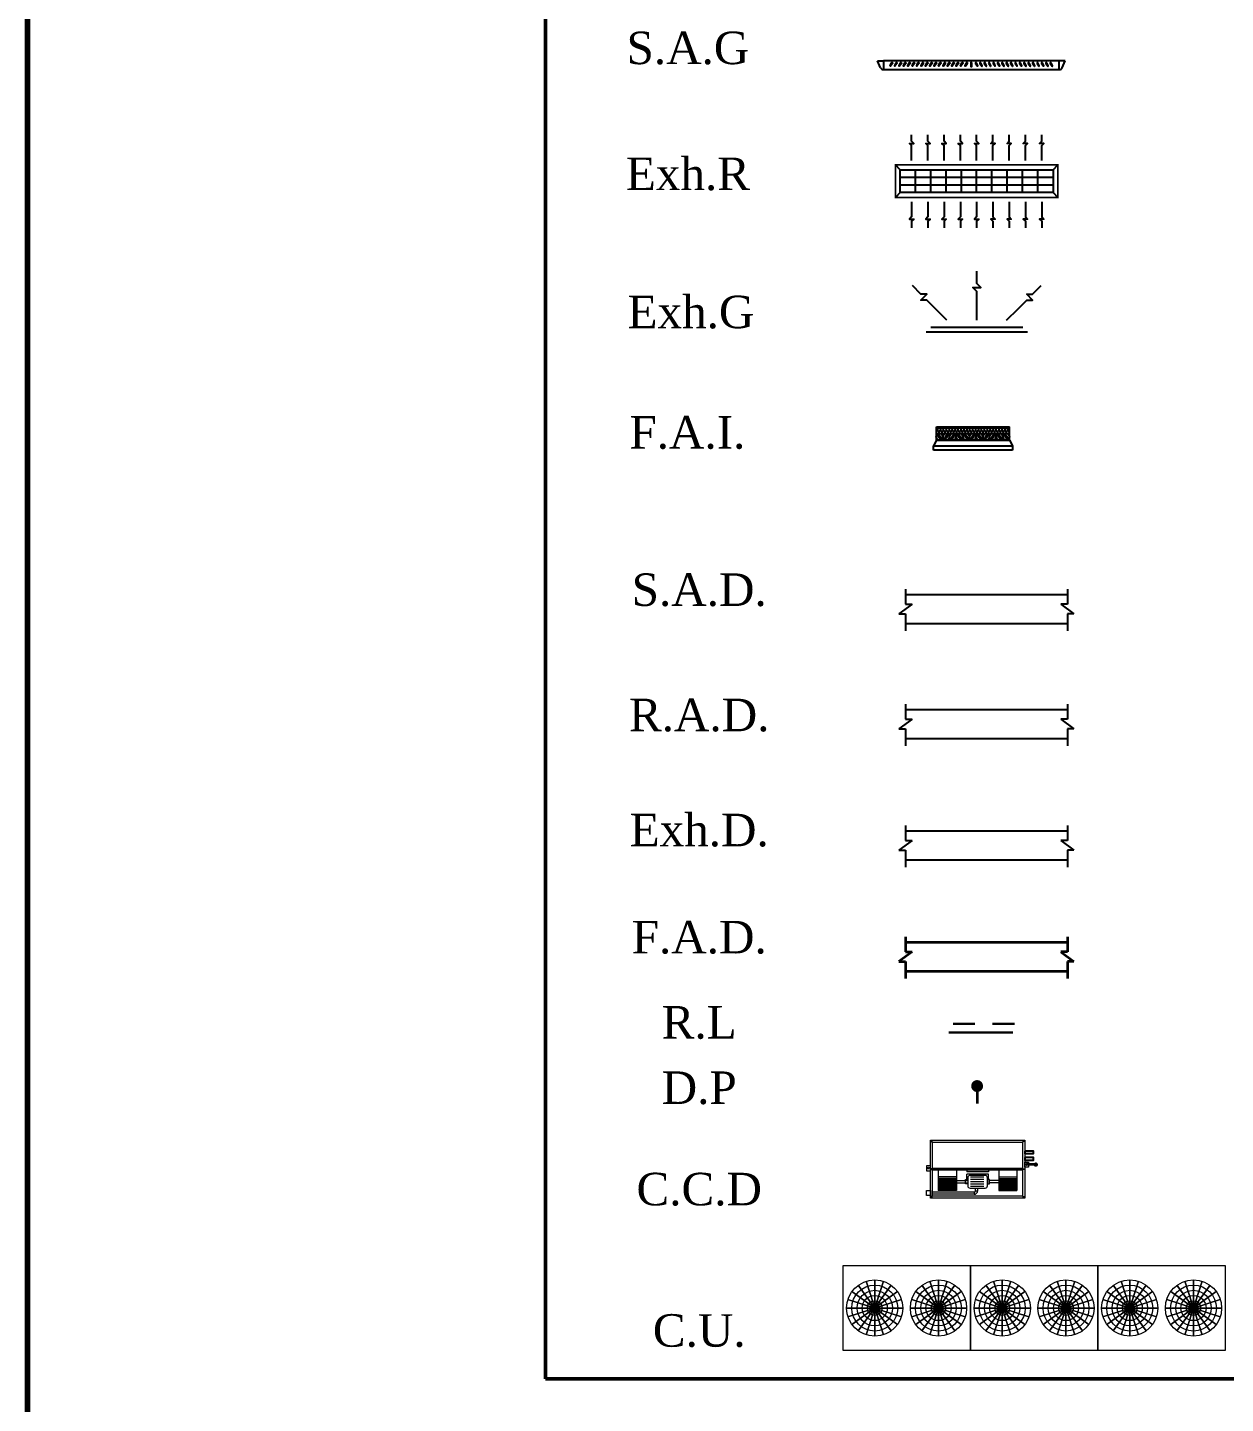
# Model space of a CAD drawing. Extents: x 594 to 813, y 174 to 240.
# Drawn here: x 673.57 to 680.38, y 218.33 to 226.15 of the extents above; entities that cross this region are included whole.
import ezdxf

# ---------------------------------------------------------------- set-up
doc = ezdxf.new("R2010")
doc.units = 0
doc.header["$MEASUREMENT"] = 0
for name, pattern in [('DASHDOT', [25.4, 12.7, -6.35, 0, -6.35]), ('DASHED', [19.05, 12.7, -6.35]), ('HIDDEN', [0.375, 0.25, -0.125]), ('HIDDEN-Z', [3, 2, -1])]:
    doc.linetypes.add(name, pattern=pattern)
doc.layers.get('0').update_dxf_attribs({"linetype": 'CONTINUOUS', "lineweight": 30})
for name, color, linetype in [('01_AC-EQUIP', 206, 'CONTINUOUS'), ('02_AC-DIFF', 4, 'CONTINUOUS'), ('03_AC-S.DUCT', 5, 'CONTINUOUS'), ('04_AC-R.DUCT', 6, 'CONTINUOUS'), ('AC-GRILLES', 2, 'CONTINUOUS'), ('AC.EQUIPMENT', 31, 'CONTINUOUS'), ('M-CH-WP-R', 40, 'HIDDEN-Z'), ('M-CH-WP-S', 142, 'CONTINUOUS'), ('M-DIFUSER', 195, 'CONTINUOUS'), ('M-DUCT-SA', 5, 'CONTINUOUS'), ('S-DUCT', 4, 'CONTINUOUS')]:
    doc.layers.add(name, color=color, linetype=linetype)
for name, color, linetype, lineweight in [('04-AC_F.A.DUCT', 4, 'CONTINUOUS', 35), ('A-SHEET-2', 1, 'CONTINUOUS', 50), ('AC.REF(R). PIPING', 94, 'DASHED', 30), ('AC.REF(S). PIPING', 3, 'CONTINUOUS', 30), ('AREA', 42, 'CONTINUOUS', 18), ('UG-BORDER', 20, 'CONTINUOUS', 80), ('WIRRING', 252, 'CONTINUOUS', 13)]:
    doc.layers.add(name, color=color, linetype=linetype, lineweight=lineweight)
doc.styles.add('AC', font='romans.shx', dxfattribs={"height": 0.2})

# ---------------------------------------------------------------- blocks, each defined once
blk = doc.blocks.new('ARR03B')
at = {"color": 21}
blk.add_lwpolyline([(0, 0), (-2, 0), (-3.5, 0), (-4, 0.5), (-4, -0.5), (-4.5, 0), (-6, 0)], dxfattribs=at)
blk = doc.blocks.new('A$C7D5C1D33')
at = {"layer": 'AC-GRILLES', "color": 1}
for p, q in [((0.2161, 0.975), (0.1861, 1.005)), ((0.2161, 0.975), (0.3561, 0.975)), ((0.2627, 0.975), (0.2627, 0.035)), ((0.3094, 0.975), (0.3094, 0.035)), ((0.3561, 0.975), (0.3861, 1.005)), ((0.3561, 0.975), (0.3561, 0.035)), ((0.3561, 0.881), (0.2161, 0.881)), ((0.3561, 0.787), (0.2161, 0.787)), ((0.3561, 0.693), (0.2161, 0.693)), ((0.3561, 0.599), (0.2161, 0.599)), ((0.3561, 0.505), (0.2161, 0.505)), ((0.3561, 0.411), (0.2161, 0.411)), ((0.3561, 0.317), (0.2161, 0.317)), ((0.3561, 0.223), (0.2161, 0.223)), ((0.3561, 0.129), (0.2161, 0.129)), ((0.2161, 0.035), (0.1861, 0.005)), ((0.3561, 0.035), (0.3861, 0.005))]:
    blk.add_line(p, q, dxfattribs=at)
at = {"layer": 'AC-GRILLES', "color": 1, "const_width": 0.01}
blk.add_lwpolyline([(0.1861, 1.005), (0.3861, 1.005), (0.3861, 0.005), (0.1861, 0.005)], close=True, dxfattribs=at)
at = {"layer": 'AC-GRILLES', "color": 1}
blk.add_lwpolyline([(0.2161, 0.975), (0.3561, 0.975), (0.3561, 0.035), (0.2161, 0.035)], close=True, dxfattribs=at)
at = {"layer": 'AC-GRILLES', "color": 1, "extrusion": (0, 0, -1), "yscale": 0.0265800711440534, "zscale": -0.0265800711440534}
for p, xscale in [((-0.1595, 0.905), -0.0265800711440534), ((-0.4126, 0.905), 0.0265800711440534), ((-0.1595, 0.805), -0.0265800711440534), ((-0.4126, 0.805), 0.0265800711440534), ((-0.1595, 0.705), -0.0265800711440534), ((-0.4126, 0.705), 0.0265800711440534), ((-0.1595, 0.605), -0.0265800711440534), ((-0.4126, 0.605), 0.0265800711440534)]:
    blk.add_blockref('ARR03B', p, dxfattribs=dict(at, xscale=xscale))
at = {"layer": 'AC-GRILLES', "color": 1, "extrusion": (0, 0, -1), "yscale": 0.0265800711440534, "zscale": -0.0265800711440534, "rotation": 180}
for p, xscale in [((-0.1595, 0.505), 0.0265800711440534), ((-0.4126, 0.505), -0.0265800711440534), ((-0.1595, 0.405), 0.0265800711440534), ((-0.4126, 0.405), -0.0265800711440534), ((-0.1595, 0.305), 0.0265800711440534), ((-0.4126, 0.305), -0.0265800711440534), ((-0.1595, 0.205), 0.0265800711440534), ((-0.4126, 0.205), -0.0265800711440534), ((-0.1595, 0.105), 0.0265800711440534), ((-0.4126, 0.105), -0.0265800711440534)]:
    blk.add_blockref('ARR03B', p, dxfattribs=dict(at, xscale=xscale))
blk = doc.blocks.new('A$C41BB26E9')
at = {"layer": 'AC-GRILLES', "color": 6}
for p, q in [((-0.3, 0), (0.3, 0)), ((-0.33, -0.03), (0.33, -0.03))]:
    blk.add_line(p, q, dxfattribs=at)
at = {"layer": 'AC-GRILLES', "color": 6, "extrusion": (0, 0, -1)}
for p, xscale, yscale, zscale, rotation in [((0, 0.0469), -0.0531601422881067, 0.0531601422843551, -0.0531601422881067, 90), ((0.194, 0.0469), 0.0531601422881824, 0.0531601422881824, -0.0531601422850641, 225), ((-0.194, 0.0469), -0.0531601422881824, 0.0531601422843551, -0.0531601422881824, 134.9999999999999)]:
    blk.add_blockref('ARR03B', p, dxfattribs=dict(at, xscale=xscale, yscale=yscale, zscale=zscale, rotation=rotation))
blk = doc.blocks.new('A$C1B2736B6')
at = {"layer": 'S-DUCT', "lineweight": -2}
for points in [[(-0.3438, 0.0632, -0.070676), (-0.3505, 0.0738, -0.070676), (-0.34, 0.067, -0.226676), (-0.3365, 0.0658, -0.226676), (-0.3353, 0.0623, -0.070676), (-0.3286, 0.0518, -0.070676), (-0.3391, 0.0586, -0.477908)], [(-0.3042, 0.0632, -0.477908), (-0.3089, 0.0586, -0.070676), (-0.3195, 0.0518, -0.070676), (-0.3127, 0.0623, -0.477908), (-0.308, 0.067, -0.070676), (-0.2975, 0.0738, -0.070676)], [(-0.2731, 0.0632, -0.477908), (-0.2778, 0.0586, -0.070676), (-0.2884, 0.0518, -0.070676), (-0.2816, 0.0623, -0.477908), (-0.2769, 0.067, -0.070676), (-0.2664, 0.0738, -0.070676)], [(-0.2505, 0.0632, 0.477908), (-0.2458, 0.0586, 0.070676), (-0.2353, 0.0518, 0.070676), (-0.242, 0.0623, 0.477908), (-0.2467, 0.067, 0.070676), (-0.2573, 0.0738, 0.070676)], [(-0.2194, 0.0632, 0.477908), (-0.2147, 0.0586, 0.070676), (-0.2042, 0.0518, 0.070676), (-0.211, 0.0623, 0.477908), (-0.2157, 0.067, 0.070676), (-0.2262, 0.0738, 0.070676)], [(-0.1799, 0.0632, 0.070676), (-0.1731, 0.0738, 0.070676), (-0.1837, 0.067, 0.226676), (-0.1871, 0.0658, 0.226676), (-0.1884, 0.0623, 0.070676), (-0.1951, 0.0518, 0.070676), (-0.1846, 0.0586, 0.477908)], [(-0.1573, 0.0632, -0.070676), (-0.164, 0.0738, -0.070676), (-0.1535, 0.067, -0.226676), (-0.15, 0.0658, -0.226676), (-0.1488, 0.0623, -0.070676), (-0.142, 0.0518, -0.070676), (-0.1526, 0.0586, -0.477908)], [(-0.1177, 0.0632, -0.477908), (-0.1224, 0.0586, -0.070676), (-0.1329, 0.0518, -0.070676), (-0.1262, 0.0623, -0.477908), (-0.1215, 0.067, -0.070676), (-0.1109, 0.0738, -0.070676)], [(-0.0866, 0.0632, -0.477908), (-0.0913, 0.0586, -0.070676), (-0.1018, 0.0518, -0.070676), (-0.0951, 0.0623, -0.477908), (-0.0904, 0.067, -0.070676), (-0.0799, 0.0738, -0.070676)], [(-0.064, 0.0632, 0.477908), (-0.0593, 0.0586, 0.070676), (-0.0488, 0.0518, 0.070676), (-0.0555, 0.0623, 0.477908), (-0.0602, 0.067, 0.070676), (-0.0707, 0.0738, 0.070676)], [(-0.0329, 0.0632, 0.477908), (-0.0282, 0.0586, 0.070676), (-0.0177, 0.0518, 0.070676), (-0.0244, 0.0623, 0.477908), (-0.0291, 0.067, 0.070676), (-0.0397, 0.0738, 0.070676)]]:
    blk.add_hatch(color=4, dxfattribs=at).paths.add_polyline_path(points)
at = {"layer": 'S-DUCT', "color": 4}
for p, q in [((-0.3544, 0.0472), (-0.3544, 0.1088)), ((-0.3493, 0.0996), (-0.3544, 0.1025)), ((-0.3493, 0.0917), (-0.3544, 0.0888)), ((-0.3534, 0.0783), (-0.3544, 0.0789)), ((-0.3544, 0.0783), (-0.0131, 0.0783)), ((-0.3425, 0.1036), (-0.3493, 0.0996)), ((-0.3493, 0.0996), (-0.3493, 0.0917)), ((-0.3425, 0.0878), (-0.3493, 0.0917)), ((-0.3425, 0.0799), (-0.3453, 0.0783)), ((-0.3425, 0.1088), (-0.3425, 0.1036)), ((-0.3357, 0.0996), (-0.3425, 0.1036)), ((-0.3357, 0.0917), (-0.3425, 0.0878)), ((-0.3425, 0.0878), (-0.3425, 0.0799)), ((-0.3397, 0.0783), (-0.3425, 0.0799)), ((-0.3289, 0.1036), (-0.3357, 0.0996)), ((-0.3357, 0.0996), (-0.3357, 0.0917)), ((-0.3289, 0.0878), (-0.3357, 0.0917)), ((-0.3289, 0.0799), (-0.3316, 0.0783)), ((-0.3289, 0.1088), (-0.3289, 0.1036)), ((-0.322, 0.0996), (-0.3289, 0.1036)), ((-0.322, 0.0917), (-0.3289, 0.0878)), ((-0.3289, 0.0878), (-0.3289, 0.0799)), ((-0.3261, 0.0783), (-0.3289, 0.0799)), ((-0.3152, 0.1036), (-0.322, 0.0996)), ((-0.322, 0.0996), (-0.322, 0.0917)), ((-0.3152, 0.0878), (-0.322, 0.0917)), ((-0.3152, 0.0799), (-0.318, 0.0783)), ((-0.3152, 0.1088), (-0.3152, 0.1036)), ((-0.3084, 0.0996), (-0.3152, 0.1036)), ((-0.3084, 0.0917), (-0.3152, 0.0878)), ((-0.3152, 0.0878), (-0.3152, 0.0799)), ((-0.3125, 0.0783), (-0.3152, 0.0799)), ((-0.3016, 0.1036), (-0.3084, 0.0996)), ((-0.3084, 0.0996), (-0.3084, 0.0917)), ((-0.3016, 0.0878), (-0.3084, 0.0917)), ((-0.3016, 0.0799), (-0.3043, 0.0783)), ((-0.3016, 0.1088), (-0.3016, 0.1036)), ((-0.2948, 0.0996), (-0.3016, 0.1036)), ((-0.2948, 0.0917), (-0.3016, 0.0878)), ((-0.3016, 0.0878), (-0.3016, 0.0799)), ((-0.2988, 0.0783), (-0.3016, 0.0799)), ((-0.2879, 0.1036), (-0.2948, 0.0996)), ((-0.2948, 0.0996), (-0.2948, 0.0917)), ((-0.2879, 0.0878), (-0.2948, 0.0917)), ((-0.2879, 0.0799), (-0.2907, 0.0783)), ((-0.2879, 0.1088), (-0.2879, 0.1036)), ((-0.2811, 0.0996), (-0.2879, 0.1036)), ((-0.2811, 0.0917), (-0.2879, 0.0878)), ((-0.2879, 0.0878), (-0.2879, 0.0799)), ((-0.2852, 0.0783), (-0.2879, 0.0799)), ((-0.2743, 0.1036), (-0.2811, 0.0996)), ((-0.2811, 0.0996), (-0.2811, 0.0917)), ((-0.2743, 0.0878), (-0.2811, 0.0917)), ((-0.2743, 0.0799), (-0.2771, 0.0783)), ((-0.2743, 0.1088), (-0.2743, 0.1036)), ((-0.2675, 0.0996), (-0.2743, 0.1036)), ((-0.2675, 0.0917), (-0.2743, 0.0878)), ((-0.2743, 0.0878), (-0.2743, 0.0799)), ((-0.2715, 0.0783), (-0.2743, 0.0799)), ((-0.2607, 0.1036), (-0.2675, 0.0996)), ((-0.2675, 0.0996), (-0.2675, 0.0917)), ((-0.2607, 0.0878), (-0.2675, 0.0917)), ((-0.2607, 0.0799), (-0.2634, 0.0783)), ((-0.2607, 0.1088), (-0.2607, 0.1036)), ((-0.2538, 0.0996), (-0.2607, 0.1036)), ((-0.2538, 0.0917), (-0.2607, 0.0878)), ((-0.2607, 0.0878), (-0.2607, 0.0799)), ((-0.2579, 0.0783), (-0.2607, 0.0799)), ((-0.247, 0.1036), (-0.2538, 0.0996)), ((-0.2538, 0.0996), (-0.2538, 0.0917)), ((-0.247, 0.0878), (-0.2538, 0.0917)), ((-0.247, 0.0799), (-0.2498, 0.0783)), ((-0.247, 0.1088), (-0.247, 0.1036)), ((-0.2402, 0.0996), (-0.247, 0.1036)), ((-0.2402, 0.0917), (-0.247, 0.0878)), ((-0.247, 0.0878), (-0.247, 0.0799)), ((-0.2443, 0.0783), (-0.247, 0.0799)), ((-0.2334, 0.1036), (-0.2402, 0.0996)), ((-0.2402, 0.0996), (-0.2402, 0.0917)), ((-0.2334, 0.0878), (-0.2402, 0.0917)), ((-0.2334, 0.0799), (-0.2361, 0.0783)), ((-0.2334, 0.1088), (-0.2334, 0.1036)), ((-0.2266, 0.0996), (-0.2334, 0.1036)), ((-0.2266, 0.0917), (-0.2334, 0.0878)), ((-0.2334, 0.0878), (-0.2334, 0.0799)), ((-0.2306, 0.0783), (-0.2334, 0.0799)), ((-0.2197, 0.1036), (-0.2266, 0.0996)), ((-0.2266, 0.0996), (-0.2266, 0.0917)), ((-0.2197, 0.0878), (-0.2266, 0.0917)), ((-0.2197, 0.0799), (-0.2225, 0.0783)), ((-0.2197, 0.1088), (-0.2197, 0.1036)), ((-0.2129, 0.0996), (-0.2197, 0.1036)), ((-0.2129, 0.0917), (-0.2197, 0.0878)), ((-0.2197, 0.0878), (-0.2197, 0.0799)), ((-0.217, 0.0783), (-0.2197, 0.0799)), ((-0.2061, 0.1036), (-0.2129, 0.0996)), ((-0.2129, 0.0996), (-0.2129, 0.0917)), ((-0.2061, 0.0878), (-0.2129, 0.0917)), ((-0.2061, 0.0799), (-0.2089, 0.0783)), ((-0.2061, 0.1088), (-0.2061, 0.1036)), ((-0.1993, 0.0996), (-0.2061, 0.1036)), ((-0.1993, 0.0917), (-0.2061, 0.0878)), ((-0.2061, 0.0878), (-0.2061, 0.0799)), ((-0.2033, 0.0783), (-0.2061, 0.0799)), ((-0.1925, 0.1036), (-0.1993, 0.0996)), ((-0.1993, 0.0996), (-0.1993, 0.0917)), ((-0.1925, 0.0878), (-0.1993, 0.0917)), ((-0.1925, 0.0799), (-0.1952, 0.0783)), ((-0.1925, 0.1088), (-0.1925, 0.1036)), ((-0.1856, 0.0996), (-0.1925, 0.1036)), ((-0.1856, 0.0917), (-0.1925, 0.0878)), ((-0.1925, 0.0878), (-0.1925, 0.0799)), ((-0.1897, 0.0783), (-0.1925, 0.0799)), ((-0.1788, 0.1036), (-0.1856, 0.0996)), ((-0.1856, 0.0996), (-0.1856, 0.0917)), ((-0.1788, 0.0878), (-0.1856, 0.0917)), ((-0.1788, 0.0799), (-0.1816, 0.0783)), ((-0.1788, 0.1088), (-0.1788, 0.1036)), ((-0.172, 0.0996), (-0.1788, 0.1036)), ((-0.172, 0.0917), (-0.1788, 0.0878)), ((-0.1788, 0.0878), (-0.1788, 0.0799)), ((-0.1761, 0.0783), (-0.1788, 0.0799)), ((-0.1652, 0.1036), (-0.172, 0.0996)), ((-0.172, 0.0996), (-0.172, 0.0917)), ((-0.1652, 0.0878), (-0.172, 0.0917)), ((-0.1652, 0.0799), (-0.1679, 0.0783)), ((-0.1652, 0.1088), (-0.1652, 0.1036)), ((-0.1584, 0.0996), (-0.1652, 0.1036)), ((-0.1584, 0.0917), (-0.1652, 0.0878)), ((-0.1652, 0.0878), (-0.1652, 0.0799)), ((-0.1624, 0.0783), (-0.1652, 0.0799)), ((-0.1515, 0.1036), (-0.1584, 0.0996)), ((-0.1584, 0.0996), (-0.1584, 0.0917)), ((-0.1515, 0.0878), (-0.1584, 0.0917)), ((-0.1515, 0.0799), (-0.1543, 0.0783)), ((-0.1515, 0.1088), (-0.1515, 0.1036)), ((-0.1447, 0.0996), (-0.1515, 0.1036)), ((-0.1447, 0.0917), (-0.1515, 0.0878)), ((-0.1515, 0.0878), (-0.1515, 0.0799)), ((-0.1488, 0.0783), (-0.1515, 0.0799)), ((-0.1379, 0.1036), (-0.1447, 0.0996)), ((-0.1447, 0.0996), (-0.1447, 0.0917)), ((-0.1379, 0.0878), (-0.1447, 0.0917)), ((-0.1379, 0.0799), (-0.1407, 0.0783)), ((-0.1379, 0.1088), (-0.1379, 0.1036)), ((-0.1311, 0.0996), (-0.1379, 0.1036)), ((-0.1311, 0.0917), (-0.1379, 0.0878)), ((-0.1379, 0.0878), (-0.1379, 0.0799)), ((-0.1351, 0.0783), (-0.1379, 0.0799)), ((-0.1243, 0.1036), (-0.1311, 0.0996)), ((-0.1311, 0.0996), (-0.1311, 0.0917)), ((-0.1243, 0.0878), (-0.1311, 0.0917)), ((-0.1243, 0.0799), (-0.127, 0.0783)), ((-0.1243, 0.1088), (-0.1243, 0.1036)), ((-0.1174, 0.0996), (-0.1243, 0.1036)), ((-0.1174, 0.0917), (-0.1243, 0.0878)), ((-0.1243, 0.0878), (-0.1243, 0.0799)), ((-0.1215, 0.0783), (-0.1243, 0.0799)), ((-0.1106, 0.1036), (-0.1174, 0.0996)), ((-0.1174, 0.0996), (-0.1174, 0.0917)), ((-0.1106, 0.0878), (-0.1174, 0.0917)), ((-0.1106, 0.0799), (-0.1134, 0.0783)), ((-0.1106, 0.1088), (-0.1106, 0.1036)), ((-0.1038, 0.0996), (-0.1106, 0.1036)), ((-0.1038, 0.0917), (-0.1106, 0.0878)), ((-0.1106, 0.0878), (-0.1106, 0.0799)), ((-0.1079, 0.0783), (-0.1106, 0.0799)), ((-0.097, 0.1036), (-0.1038, 0.0996)), ((-0.1038, 0.0996), (-0.1038, 0.0917)), ((-0.097, 0.0878), (-0.1038, 0.0917)), ((-0.097, 0.0799), (-0.0997, 0.0783)), ((-0.097, 0.1088), (-0.097, 0.1036)), ((-0.0902, 0.0996), (-0.097, 0.1036)), ((-0.0902, 0.0917), (-0.097, 0.0878)), ((-0.097, 0.0878), (-0.097, 0.0799)), ((-0.0942, 0.0783), (-0.097, 0.0799)), ((-0.0833, 0.1036), (-0.0902, 0.0996)), ((-0.0902, 0.0996), (-0.0902, 0.0917)), ((-0.0833, 0.0878), (-0.0902, 0.0917)), ((-0.0833, 0.0799), (-0.0861, 0.0783)), ((-0.0833, 0.1088), (-0.0833, 0.1036)), ((-0.0765, 0.0996), (-0.0833, 0.1036)), ((-0.0765, 0.0917), (-0.0833, 0.0878)), ((-0.0833, 0.0878), (-0.0833, 0.0799)), ((-0.0806, 0.0783), (-0.0833, 0.0799)), ((-0.0697, 0.1036), (-0.0765, 0.0996)), ((-0.0765, 0.0996), (-0.0765, 0.0917)), ((-0.0697, 0.0878), (-0.0765, 0.0917)), ((-0.0697, 0.0799), (-0.0725, 0.0783)), ((-0.0697, 0.1088), (-0.0697, 0.1036)), ((-0.0629, 0.0996), (-0.0697, 0.1036)), ((-0.0629, 0.0917), (-0.0697, 0.0878)), ((-0.0697, 0.0878), (-0.0697, 0.0799)), ((-0.0669, 0.0783), (-0.0697, 0.0799)), ((-0.0561, 0.1036), (-0.0629, 0.0996)), ((-0.0629, 0.0996), (-0.0629, 0.0917)), ((-0.0561, 0.0878), (-0.0629, 0.0917)), ((-0.0561, 0.0799), (-0.0588, 0.0783)), ((-0.0561, 0.1088), (-0.0561, 0.1036)), ((-0.0492, 0.0996), (-0.0561, 0.1036)), ((-0.0492, 0.0917), (-0.0561, 0.0878)), ((-0.0561, 0.0878), (-0.0561, 0.0799)), ((-0.0533, 0.0783), (-0.0561, 0.0799)), ((-0.0424, 0.1036), (-0.0492, 0.0996)), ((-0.0492, 0.0996), (-0.0492, 0.0917)), ((-0.0424, 0.0878), (-0.0492, 0.0917)), ((-0.0424, 0.0799), (-0.0452, 0.0783)), ((-0.0424, 0.1088), (-0.0424, 0.1036)), ((-0.0356, 0.0996), (-0.0424, 0.1036)), ((-0.0356, 0.0917), (-0.0424, 0.0878)), ((-0.0424, 0.0878), (-0.0424, 0.0799)), ((-0.0397, 0.0783), (-0.0424, 0.0799)), ((-0.0288, 0.1036), (-0.0356, 0.0996)), ((-0.0356, 0.0996), (-0.0356, 0.0917)), ((-0.0288, 0.0878), (-0.0356, 0.0917)), ((-0.0288, 0.0799), (-0.0315, 0.0783)), ((-0.0288, 0.1088), (-0.0288, 0.1036)), ((-0.022, 0.0996), (-0.0288, 0.1036)), ((-0.022, 0.0917), (-0.0288, 0.0878)), ((-0.0288, 0.0878), (-0.0288, 0.0799)), ((-0.026, 0.0783), (-0.0288, 0.0799)), ((-0.0151, 0.1036), (-0.022, 0.0996)), ((-0.022, 0.0996), (-0.022, 0.0917)), ((-0.0151, 0.0878), (-0.022, 0.0917)), ((-0.0151, 0.0799), (-0.0179, 0.0783)), ((-0.0151, 0.1088), (-0.0151, 0.1036)), ((-0.0131, 0.1024), (-0.0151, 0.1036)), ((-0.0131, 0.089), (-0.0151, 0.0878)), ((-0.0151, 0.0878), (-0.0151, 0.0799)), ((-0.0131, 0.0788), (-0.0151, 0.0799)), ((-0.0131, 0.0472), (-0.0131, 0.1088)), ((-0.3544, 0.0472), (-0.3675, 0.021)), ((-0.3675, 0), (-0.3675, 0.021)), ((-0.3675, 0.021), (0, 0.021)), ((0, 0), (-0.3675, 0)), ((-0.0131, 0.0472), (-0.3544, 0.0472)), ((-0.0131, 0.0472), (0, 0.021)), ((0, 0.021), (0, 0))]:
    blk.add_line(p, q, dxfattribs=at)
at = {"layer": 'S-DUCT', "color": 4, "lineweight": -2}
for p, q in [((-0.3544, 0.1088), (-0.0131, 0.1088)), ((-0.3544, 0.0783), (-0.0137, 0.0783)), ((-0.3544, 0.0472), (-0.0137, 0.0472)), ((-0.2002, 0.0472), (-0.0137, 0.0472))]:
    blk.add_line(p, q, dxfattribs=at)
at = {"layer": 'S-DUCT', "color": 4, "lineweight": -2, "ltscale": 0.2}
for p, q in [((-0.1997, 0.0472), (-0.3544, 0.0472)), ((-0.0137, 0.0472), (-0.2002, 0.0472)), ((-0.0137, 0.0472), (-0.2002, 0.0472))]:
    blk.add_line(p, q, dxfattribs=at)
at = {"layer": 'S-DUCT', "color": 4, "lineweight": -2}
for centre in [(-0.3396, 0.0628), (-0.3085, 0.0628), (-0.2774, 0.0628), (-0.2463, 0.0628), (-0.2152, 0.0628), (-0.1841, 0.0628), (-0.153, 0.0628), (-0.1219, 0.0628), (-0.0908, 0.0628), (-0.0598, 0.0628), (-0.0287, 0.0628)]:
    blk.add_circle(centre, 0.0155, dxfattribs=at)
for centre, radius, start, end in [((-0.3101, 0.0923), 0.0445, 204.54997, 220.72086), ((-0.369, 0.0333), 0.0445, 49.27914, 65.45003), ((-0.3396, 0.0628), 0.00427, 353.91298, 96.08702), ((-0.3085, 0.0628), 0.00427, 83.91298, 186.08702), ((-0.279, 0.0333), 0.0445, 114.54997, 130.72086), ((-0.3379, 0.0923), 0.0445, 319.27914, 335.45003), ((-0.2774, 0.0628), 0.00427, 83.91298, 186.08702), ((-0.2479, 0.0333), 0.0445, 114.54997, 130.72086), ((-0.3069, 0.0923), 0.0445, 319.27914, 335.45003), ((-0.2758, 0.0333), 0.0445, 49.27914, 65.45003), ((-0.2168, 0.0923), 0.0445, 204.54997, 220.72086), ((-0.2463, 0.0628), 0.00427, 353.91298, 96.08702), ((-0.2447, 0.0333), 0.0445, 49.27914, 65.45003), ((-0.1857, 0.0923), 0.0445, 204.54997, 220.72086), ((-0.2152, 0.0628), 0.00427, 353.91298, 96.08702), ((-0.1841, 0.0628), 0.00427, 83.91298, 186.08702), ((-0.1546, 0.0333), 0.0445, 114.54997, 130.72086), ((-0.2136, 0.0923), 0.0445, 319.27914, 335.45003), ((-0.1235, 0.0923), 0.0445, 204.54997, 220.72086), ((-0.1825, 0.0333), 0.0445, 49.27914, 65.45003), ((-0.153, 0.0628), 0.00427, 353.91298, 96.08702), ((-0.1219, 0.0628), 0.00427, 83.91298, 186.08702), ((-0.0925, 0.0333), 0.0445, 114.54997, 130.72086), ((-0.1514, 0.0923), 0.0445, 319.27914, 335.45003), ((-0.0908, 0.0628), 0.00427, 83.91298, 186.08702), ((-0.0614, 0.0333), 0.0445, 114.54997, 130.72086), ((-0.1203, 0.0923), 0.0445, 319.27914, 335.45003), ((-0.0892, 0.0333), 0.0445, 49.27914, 65.45003), ((-0.0303, 0.0923), 0.0445, 204.54997, 220.72086), ((-0.0598, 0.0628), 0.00427, 353.91298, 96.08702), ((-0.0581, 0.0333), 0.0445, 49.27914, 65.45003), ((0.0008, 0.0923), 0.0445, 204.54997, 220.72086), ((-0.0287, 0.0628), 0.00427, 353.91298, 96.08702), ((-0.3396, 0.0628), 0.00427, 173.91298, 276.08702), ((-0.3101, 0.0923), 0.0445, 229.27914, 245.45003), ((-0.369, 0.0333), 0.0445, 24.54997, 40.72086), ((-0.279, 0.0333), 0.0445, 139.27914, 155.45003), ((-0.3379, 0.0923), 0.0445, 294.54997, 310.72086), ((-0.3085, 0.0628), 0.00427, 263.91298, 6.08702), ((-0.2479, 0.0333), 0.0445, 139.27914, 155.45003), ((-0.3069, 0.0923), 0.0445, 294.54997, 310.72086), ((-0.2774, 0.0628), 0.00427, 263.91298, 6.08702), ((-0.2463, 0.0628), 0.00427, 173.91298, 276.08702), ((-0.2168, 0.0923), 0.0445, 229.27914, 245.45003), ((-0.2758, 0.0333), 0.0445, 24.54997, 40.72086), ((-0.2152, 0.0628), 0.00427, 173.91298, 276.08702), ((-0.1857, 0.0923), 0.0445, 229.27914, 245.45003), ((-0.2447, 0.0333), 0.0445, 24.54997, 40.72086), ((-0.1546, 0.0333), 0.0445, 139.27914, 155.45003), ((-0.2136, 0.0923), 0.0445, 294.54997, 310.72086), ((-0.1841, 0.0628), 0.00427, 263.91298, 6.08702), ((-0.153, 0.0628), 0.00427, 173.91298, 276.08702), ((-0.1235, 0.0923), 0.0445, 229.27914, 245.45003), ((-0.1825, 0.0333), 0.0445, 24.54997, 40.72086), ((-0.0925, 0.0333), 0.0445, 139.27914, 155.45003), ((-0.1514, 0.0923), 0.0445, 294.54997, 310.72086), ((-0.1219, 0.0628), 0.00427, 263.91298, 6.08702), ((-0.0614, 0.0333), 0.0445, 139.27914, 155.45003), ((-0.1203, 0.0923), 0.0445, 294.54997, 310.72086), ((-0.0908, 0.0628), 0.00427, 263.91298, 6.08702), ((-0.0598, 0.0628), 0.00427, 173.91298, 276.08702), ((-0.0303, 0.0923), 0.0445, 229.27914, 245.45003), ((-0.0892, 0.0333), 0.0445, 24.54997, 40.72086), ((-0.0287, 0.0628), 0.00427, 173.91298, 276.08702), ((0.0008, 0.0923), 0.0445, 229.27914, 245.45003), ((-0.0581, 0.0333), 0.0445, 24.54997, 40.72086)]:
    blk.add_arc(centre, radius, start, end, dxfattribs=at)
blk = doc.blocks.new('*U46')
at = {"layer": 'M-DIFUSER', "extrusion": (0, 1e-16, -1)}
for p, q in [((-517.1, -40.5), (-533.1, 0)), ((517.1, -40.5), (533.1, 0))]:
    blk.add_line(p, q, dxfattribs=at)
at = {"layer": 'M-DIFUSER'}
for points in [[(-533.1, 0), (-500, 0), (-500, 0)], [(533.1, 0), (500, 0), (500, 0)]]:
    blk.add_lwpolyline(points, dxfattribs=at)
blk.add_lwpolyline([(500, 0), (-500, 0), (-500, -50), (500, -50)], close=True, dxfattribs=at)
at = {"layer": 'M-DIFUSER', "color": 21}
for points in [[(-453.6, -12.4, -1.057685), (-448.3, -15.1), (-459.4, -30.3, -0.89828), (-461.1, -29.3)], [(-428.6, -12.4, -1.057685), (-423.3, -15.1), (-434.4, -30.3, -0.89828), (-436.1, -29.3)], [(-403.6, -12.4, -1.057685), (-398.3, -15.1), (-409.4, -30.3, -0.89828), (-411.1, -29.3)], [(-378.6, -12.4, -1.057685), (-373.3, -15.1), (-384.4, -30.3, -0.89828), (-386.1, -29.3)], [(-353.6, -12.4, -1.057685), (-348.3, -15.1), (-359.4, -30.3, -0.89828), (-361.1, -29.3)], [(-328.6, -12.4, -1.057685), (-323.3, -15.1), (-334.4, -30.3, -0.89828), (-336.1, -29.3)], [(-303.6, -12.4, -1.057685), (-298.3, -15.1), (-309.4, -30.3, -0.89828), (-311.1, -29.3)], [(-278.6, -12.4, -1.057685), (-273.3, -15.1), (-284.4, -30.3, -0.89828), (-286.1, -29.3)], [(-253.6, -12.4, -1.057685), (-248.3, -15.1), (-259.4, -30.3, -0.89828), (-261.1, -29.3)], [(-228.6, -12.4, -1.057685), (-223.3, -15.1), (-234.4, -30.3, -0.89828), (-236.1, -29.3)], [(-203.6, -12.4, -1.057685), (-198.3, -15.1), (-209.4, -30.3, -0.89828), (-211.1, -29.3)], [(-178.6, -12.4, -1.057685), (-173.3, -15.1), (-184.4, -30.3, -0.89828), (-186.1, -29.3)], [(-153.6, -12.4, -1.057685), (-148.3, -15.1), (-159.4, -30.3, -0.89828), (-161.1, -29.3)], [(-128.6, -12.4, -1.057685), (-123.3, -15.1), (-134.4, -30.3, -0.89828), (-136.1, -29.3)], [(-103.6, -12.4, -1.057685), (-98.3, -15.1), (-109.4, -30.3, -0.89828), (-111.1, -29.3)], [(-78.6, -12.4, -1.057685), (-73.3, -15.1), (-84.4, -30.3, -0.89828), (-86.1, -29.3)], [(-53.6, -12.4, -1.057685), (-48.3, -15.1), (-59.4, -30.3, -0.89828), (-61.1, -29.3)], [(-28.6, -12.4, -1.057685), (-23.3, -15.1), (-34.4, -30.3, -0.89828), (-36.1, -29.3)], [(28.6, -12.4, 1.057685), (23.3, -15.1), (34.4, -30.3, 0.89828), (36.1, -29.3)], [(53.6, -12.4, 1.057685), (48.3, -15.1), (59.4, -30.3, 0.89828), (61.1, -29.3)], [(78.6, -12.4, 1.057685), (73.3, -15.1), (84.4, -30.3, 0.89828), (86.1, -29.3)], [(103.6, -12.4, 1.057685), (98.3, -15.1), (109.4, -30.3, 0.89828), (111.1, -29.3)], [(128.6, -12.4, 1.057685), (123.3, -15.1), (134.4, -30.3, 0.89828), (136.1, -29.3)], [(153.6, -12.4, 1.057685), (148.3, -15.1), (159.4, -30.3, 0.89828), (161.1, -29.3)], [(178.6, -12.4, 1.057685), (173.3, -15.1), (184.4, -30.3, 0.89828), (186.1, -29.3)], [(203.6, -12.4, 1.057685), (198.3, -15.1), (209.4, -30.3, 0.89828), (211.1, -29.3)], [(228.6, -12.4, 1.057685), (223.3, -15.1), (234.4, -30.3, 0.89828), (236.1, -29.3)], [(253.6, -12.4, 1.057685), (248.3, -15.1), (259.4, -30.3, 0.89828), (261.1, -29.3)], [(278.6, -12.4, 1.057685), (273.3, -15.1), (284.4, -30.3, 0.89828), (286.1, -29.3)], [(303.6, -12.4, 1.057685), (298.3, -15.1), (309.4, -30.3, 0.89828), (311.1, -29.3)], [(328.6, -12.4, 1.057685), (323.3, -15.1), (334.4, -30.3, 0.89828), (336.1, -29.3)], [(353.6, -12.4, 1.057685), (348.3, -15.1), (359.4, -30.3, 0.89828), (361.1, -29.3)], [(378.6, -12.4, 1.057685), (373.3, -15.1), (384.4, -30.3, 0.89828), (386.1, -29.3)], [(403.6, -12.4, 1.057685), (398.3, -15.1), (409.4, -30.3, 0.89828), (411.1, -29.3)], [(428.6, -12.4, 1.057685), (423.3, -15.1), (434.4, -30.3, 0.89828), (436.1, -29.3)], [(453.6, -12.4, 1.057685), (448.3, -15.1), (459.4, -30.3, 0.89828), (461.1, -29.3)]]:
    blk.add_lwpolyline(points, format="xyb", close=True, dxfattribs=at)
blk.add_lwpolyline([(2, -11), (-3, -11), (-3, -33.7), (2, -33.7)], close=True, dxfattribs=at)
at = {"layer": 'M-DIFUSER'}
for centre, start_param, end_param in [((-500, -29.9), 2.91321, 3.926991), ((500, -29.9), 3.926991, 4.940771)]:
    blk.add_ellipse(centre, major_axis=(14.2, 14.2), ratio=1, start_param=start_param, end_param=end_param, dxfattribs=at)
at = {"layer": 'M-DUCT-SA'}
for points in [[(-244.3, -117.1, 0, 0, 0), (-345, -217.9, 30, 0, 0), (-398, -270.9, 0, 0, 0)], [(-0.5, -113.7, 0, 0, 0), (-0.5, -257, 30, 0, 0), (-0.5, -332, 0, 0, 0)], [(243.2, -117.1, 0, 0, 0), (344, -217.9, 30, 0, 0), (397, -270.9, 0, 0, 0)]]:
    blk.add_lwpolyline(points, format="xyseb", dxfattribs=at)
blk = doc.blocks.new('A$C79D946D2')
at = {"layer": '01_AC-EQUIP', "color": 1, "lineweight": 20}
for p, q in [((0.071, 0.696), (0.05, 0.696)), ((0.06, 0.703), (0.06, 0.689)), ((1.175, 0.696), (1.196, 0.696)), ((1.186, 0.703), (1.186, 0.689)), ((1.199, 0.355), (0.046, 0.355)), ((0.071, 0.355), (0.05, 0.355)), ((0.06, 0.362), (0.06, 0.348)), ((1.173, 0.365), (0.073, 0.365)), ((1.173, 0.345), (0.073, 0.345)), ((0.142, 0.345), (0.142, 0.094)), ((0.363, 0.345), (0.363, 0.094)), ((0.49, 0.345), (0.49, 0.324)), ((0.757, 0.345), (0.757, 0.324)), ((0.882, 0.345), (0.882, 0.094)), ((1.104, 0.345), (1.104, 0.094)), ((1.175, 0.355), (1.196, 0.355)), ((1.186, 0.362), (1.186, 0.348)), ((0.363, 0.262), (0.142, 0.262)), ((0.363, 0.241), (0.142, 0.241)), ((0.363, 0.224), (0.142, 0.224)), ((0.363, 0.213), (0.142, 0.213)), ((0.363, 0.203), (0.142, 0.203)), ((0.363, 0.192), (0.142, 0.192)), ((0.363, 0.183), (0.142, 0.183)), ((0.363, 0.175), (0.142, 0.175)), ((0.363, 0.215), (0.503, 0.215)), ((0.363, 0.187), (0.503, 0.187)), ((0.757, 0.324), (0.49, 0.324)), ((0.757, 0.295), (0.49, 0.295)), ((0.49, 0.227), (0.49, 0.295)), ((0.536, 0.261), (0.7, 0.261)), ((0.536, 0.233), (0.7, 0.233)), ((0.536, 0.205), (0.7, 0.205)), ((0.536, 0.177), (0.7, 0.177)), ((0.757, 0.227), (0.757, 0.295)), ((0.882, 0.215), (0.77, 0.215)), ((0.882, 0.187), (0.77, 0.187)), ((0.882, 0.262), (1.104, 0.262)), ((0.882, 0.241), (1.104, 0.241)), ((0.882, 0.224), (1.104, 0.224)), ((0.882, 0.213), (1.104, 0.213)), ((0.882, 0.203), (1.104, 0.203)), ((0.882, 0.192), (1.104, 0.192)), ((0.882, 0.183), (1.104, 0.183)), ((0.882, 0.175), (1.104, 0.175)), ((0.046, 0.076), (0.046, 0.076)), ((0.046, 0.048), (0.046, 0.048)), ((0.071, 0.016), (0.05, 0.016)), ((0.06, 0.023), (0.06, 0.009)), ((0.582, 0.076), (0.073, 0.076)), ((0.582, 0.048), (0.073, 0.048)), ((0.363, 0.165), (0.142, 0.165)), ((0.363, 0.154), (0.142, 0.154)), ((0.363, 0.144), (0.142, 0.144)), ((0.363, 0.135), (0.142, 0.135)), ((0.363, 0.127), (0.142, 0.127)), ((0.363, 0.12), (0.142, 0.12)), ((0.363, 0.115), (0.142, 0.115)), ((0.363, 0.11), (0.142, 0.11)), ((0.363, 0.107), (0.142, 0.107)), ((0.363, 0.103), (0.142, 0.103)), ((0.363, 0.1), (0.142, 0.1)), ((0.363, 0.098), (0.142, 0.098)), ((0.363, 0.094), (0.142, 0.094)), ((0.536, 0.149), (0.7, 0.149)), ((0.582, 0.076), (0.582, 0.048)), ((0.596, 0.09), (0.596, 0.124)), ((0.596, 0.09), (0.624, 0.09)), ((0.624, 0.09), (0.624, 0.124)), ((0.882, 0.165), (1.104, 0.165)), ((0.882, 0.154), (1.104, 0.154)), ((0.882, 0.144), (1.104, 0.144)), ((0.882, 0.135), (1.104, 0.135)), ((0.882, 0.127), (1.104, 0.127)), ((0.882, 0.12), (1.104, 0.12)), ((0.882, 0.115), (1.104, 0.115)), ((0.882, 0.11), (1.104, 0.11)), ((0.882, 0.107), (1.104, 0.107)), ((0.882, 0.103), (1.104, 0.103)), ((0.882, 0.1), (1.104, 0.1)), ((0.882, 0.098), (1.104, 0.098)), ((0.882, 0.094), (1.104, 0.094)), ((1.175, 0.016), (1.196, 0.016)), ((1.186, 0.023), (1.186, 0.009))]:
    blk.add_line(p, q, dxfattribs=at)
at = {"layer": '01_AC-EQUIP', "color": 1, "linetype": 'DASHDOT', "lineweight": 20}
for p, q in [((0.363, 0.175), (0.142, 0.175)), ((0.882, 0.175), (1.104, 0.175))]:
    blk.add_line(p, q, dxfattribs=at)
at = {"layer": '01_AC-EQUIP', "color": 1, "lineweight": 20}
for points in [[(1.199, 0.71), (1.199, 0), (0.046, 0), (0.046, 0.71)], [(0.046, 0.365), (0.046, 0.71), (1.199, 0.71), (1.199, 0.365)], [(0.073, 0.365), (0.073, 0.684), (1.173, 0.684), (1.173, 0.365)], [(1.173, 0.345), (1.173, 0.027), (0.073, 0.027), (0.073, 0.345)]]:
    blk.add_lwpolyline(points, dxfattribs=at)
for points in [[(0, 0.335), (0.046, 0.335), (0.046, 0.398), (0, 0.398)], [(1.246, 0.378), (1.199, 0.378), (1.199, 0.441), (1.246, 0.441)], [(0.503, 0.175), (0.477, 0.175), (0.477, 0.227), (0.503, 0.227)], [(0.744, 0.175), (0.77, 0.175), (0.77, 0.227), (0.744, 0.227)], [(0, 0.095), (0.046, 0.095), (0.046, 0.032), (0, 0.032)]]:
    blk.add_lwpolyline(points, close=True, dxfattribs=at)
blk.add_lwpolyline([(0.531, 0.124), (0.716, 0.124, 0.414214), (0.744, 0.152), (0.744, 0.25, 0.414214), (0.716, 0.278), (0.531, 0.278, 0.414214), (0.503, 0.25), (0.503, 0.152, 0.414214)], format="xyb", close=True, dxfattribs=at)
for centre in [(0.023, 0.368), (1.223, 0.411)]:
    blk.add_circle(centre, 0.0098, dxfattribs=at)
for radius in [0.014, 0.042]:
    blk.add_arc((0.582, 0.09), radius, 270.0006, 0.0006, dxfattribs=at)
at = {"layer": '01_AC-EQUIP', "color": 1, "lineweight": 20, "extrusion": (0, 0, -1)}
for centre, major_axis, start_param, end_param in [((0.06, 0.696), (0.00835, 0), 4.712389, 10.995574), ((0.06, 0.696), (0.00474, 0), -1.570796, 4.712389), ((0.06, 0.355), (0.00835, 0), 4.712389, 10.995574), ((0.06, 0.355), (0.00474, 0), -1.570796, 4.712389), ((0.06, 0.016), (0.00835, 0), 4.712389, 10.995574), ((0.06, 0.016), (0.00474, 0), -1.570796, 4.712389)]:
    blk.add_ellipse(centre, major_axis=major_axis, ratio=0.646018, start_param=start_param, end_param=end_param, dxfattribs=at)
at = {"layer": '01_AC-EQUIP', "color": 1, "lineweight": 20}
for centre, major_axis, start_param, end_param in [((1.186, 0.696), (-0.00835, 0), 4.712389, 10.995574), ((1.186, 0.696), (-0.00474, 0), -1.570796, 4.712389), ((1.186, 0.355), (-0.00835, 0), 4.712389, 10.995574), ((1.186, 0.355), (-0.00474, 0), -1.570796, 4.712389), ((1.186, 0.016), (-0.00835, 0), 4.712389, 10.995574), ((1.186, 0.016), (-0.00474, 0), -1.570796, 4.712389)]:
    blk.add_ellipse(centre, major_axis=major_axis, ratio=0.646018, start_param=start_param, end_param=end_param, dxfattribs=at)
at = {"layer": '04-AC_F.A.DUCT', "color": 4}
blk.add_line((1.334, 0.411), (1.223, 0.411), dxfattribs=at)
at = {"layer": '04-AC_F.A.DUCT', "color": 4, "const_width": 0.0265}
blk.add_lwpolyline([(1.332, 0.424, 1), (1.337, 0.398, 1)], format="xyb", close=True, dxfattribs=at)
at = {"layer": 'M-CH-WP-R', "color": 6, "linetype": 'ByBlock', "ltscale": 1.5}
blk.add_lwpolyline([(1.199, 0.577), (1.199, 0.545), (1.305, 0.545), (1.305, 0.577)], close=True, dxfattribs=at)
at = {"layer": 'M-CH-WP-S', "color": 5, "linetype": 'ByBlock', "ltscale": 1.5}
blk.add_lwpolyline([(1.199, 0.498), (1.199, 0.466), (1.305, 0.466), (1.305, 0.498)], close=True, dxfattribs=at)
blk = doc.blocks.new('WEWE')
at = {"layer": '04-AC_F.A.DUCT', "lineweight": 0}
for p, q in [((1045.721, -331.493), (1045.721, -332.191)), ((1045.721, -332.191), (1045.721, -331.493)), ((1046.003, -331.637), (1045.438, -332.047)), ((1046.003, -332.047), (1045.438, -331.637)), ((1045.438, -332.047), (1046.003, -331.637)), ((1045.438, -331.637), (1046.003, -332.047)), ((1045.926, -331.56), (1045.516, -332.124)), ((1045.926, -332.124), (1045.516, -331.56)), ((1045.516, -332.124), (1045.926, -331.56)), ((1045.516, -331.56), (1045.926, -332.124)), ((1045.829, -331.51), (1045.613, -332.174)), ((1045.829, -332.174), (1045.613, -331.51)), ((1045.613, -332.174), (1045.829, -331.51)), ((1045.613, -331.51), (1045.829, -332.174)), ((1046.07, -331.842), (1045.372, -331.842)), ((1045.372, -331.842), (1046.07, -331.842)), ((1046.053, -331.734), (1045.389, -331.95)), ((1046.053, -331.95), (1045.389, -331.734)), ((1045.389, -331.95), (1046.053, -331.734)), ((1045.389, -331.734), (1046.053, -331.95))]:
    blk.add_line(p, q, dxfattribs=at)
for radius in [0.349, 0.285, 0.22, 0.156, 0.0916, 0.0273]:
    blk.add_circle((1045.721, -331.842), radius, dxfattribs=at)
blk = doc.blocks.new('SSF')
at = {"layer": 'WIRRING', "color": 3, "ltscale": 0.02}
blk.add_lwpolyline([(1050.662, -334.494), (1049.212, -334.494), (1049.212, -335.454), (1050.662, -335.454)], close=True, dxfattribs=at)
at = {"layer": 'AREA', "color": 34, "xscale": 0.9159688019650049, "yscale": 0.9159688019650049, "zscale": 0.9159688019650049}
for p in [(91.726, -31.018), (92.451, -31.018)]:
    blk.add_blockref('WEWE', p, dxfattribs=at)
blk = doc.blocks.new('eddddddddddddddddddddd')
at = {"layer": 'AC.REF(S). PIPING'}
for p in [(-155.936, 698.201, -0.027), (-154.486, 698.201, -0.027), (-153.036, 698.201, -0.027)]:
    blk.add_blockref('SSF', p, dxfattribs=at)

msp = doc.modelspace()

# ---------------------------------------------------------------- linework, layer by layer
at = {"layer": '03_AC-S.DUCT'}
for p, q in [((678.5615, 222.9557), (678.5615, 222.8699)), ((679.4818, 222.9557), (679.4818, 222.8699)), ((678.599, 222.8699), (678.524, 222.8149)), ((678.5615, 222.9249), (679.4818, 222.9249)), ((678.5615, 222.8699), (678.599, 222.8699)), ((679.4818, 222.8699), (679.4443, 222.8699)), ((679.4443, 222.8699), (679.5194, 222.8149)), ((678.524, 222.8149), (678.5615, 222.8149)), ((678.5615, 222.8149), (678.5615, 222.7186)), ((679.4818, 222.8149), (679.4818, 222.7186)), ((679.5194, 222.8149), (679.4818, 222.8149)), ((678.5615, 222.7599), (679.4818, 222.7599))]:
    msp.add_line(p, q, dxfattribs=at)
at = {"layer": '04-AC_F.A.DUCT'}
for p, q in [((678.5615, 220.9803), (678.5615, 220.8944)), ((679.4818, 220.9803), (679.4818, 220.8944)), ((678.599, 220.8944), (678.524, 220.8394)), ((678.5615, 220.9494), (679.4818, 220.9494)), ((678.5615, 220.8944), (678.599, 220.8944)), ((679.4818, 220.8944), (679.4443, 220.8944)), ((679.4443, 220.8944), (679.5194, 220.8394)), ((678.524, 220.8394), (678.5615, 220.8394)), ((678.5615, 220.8394), (678.5615, 220.7431)), ((679.4818, 220.8394), (679.4818, 220.7431)), ((679.5194, 220.8394), (679.4818, 220.8394)), ((678.5615, 220.7844), (679.4818, 220.7844))]:
    msp.add_line(p, q, dxfattribs=at)
at = {"layer": '04-AC_F.A.DUCT', "color": 51}
msp.add_line((678.9688, 220.1313), (678.9688, 220.0314), dxfattribs=at)
at = {"layer": '04-AC_F.A.DUCT', "color": 51, "const_width": 0.0337}
msp.add_lwpolyline([(678.9688, 220.1481, 1), (678.9688, 220.1144, 1)], format="xyb", close=True, dxfattribs=at)
at = {"layer": '04_AC-R.DUCT', "color": 6}
for p, q in [((678.5615, 222.3031), (678.5615, 222.2173)), ((679.4818, 222.3031), (679.4818, 222.2173)), ((678.5615, 222.2722), (679.4818, 222.2722)), ((678.599, 222.2173), (678.524, 222.1623)), ((678.524, 222.1623), (678.5615, 222.1623)), ((678.5615, 222.2173), (678.599, 222.2173)), ((678.5615, 222.1623), (678.5615, 222.066)), ((679.4818, 222.2173), (679.4443, 222.2173)), ((679.4443, 222.2173), (679.5194, 222.1623)), ((679.4818, 222.1623), (679.4818, 222.066)), ((679.5194, 222.1623), (679.4818, 222.1623)), ((678.5615, 222.1073), (679.4818, 222.1073))]:
    msp.add_line(p, q, dxfattribs=at)
at = {"layer": '04_AC-R.DUCT', "color": 1}
for p, q in [((678.5615, 221.6129), (678.5615, 221.527)), ((679.4818, 221.6129), (679.4818, 221.527)), ((678.599, 221.527), (678.524, 221.472)), ((678.5615, 221.582), (679.4818, 221.582)), ((678.5615, 221.527), (678.599, 221.527)), ((679.4818, 221.527), (679.4443, 221.527)), ((679.4443, 221.527), (679.5194, 221.472)), ((678.524, 221.472), (678.5615, 221.472)), ((678.5615, 221.472), (678.5615, 221.3757)), ((679.4818, 221.472), (679.4818, 221.3757)), ((679.5194, 221.472), (679.4818, 221.472)), ((678.5615, 221.4171), (679.4818, 221.4171))]:
    msp.add_line(p, q, dxfattribs=at)
at = {"layer": 'A-SHEET-2', "color": 7, "linetype": 'ByBlock', "ltscale": 0.05}
msp.add_lwpolyline([(676.5155, 218.4668), (687.3582, 218.4668), (687.3582, 236.701), (676.5155, 236.701)], close=True, dxfattribs=at)
at = {"layer": 'AC.REF(R). PIPING', "linetype": 'HIDDEN', "ltscale": 0.5}
msp.add_line((679.1817, 220.4842), (678.8071, 220.4842), dxfattribs=at)
at = {"layer": 'AC.REF(S). PIPING'}
msp.add_line((679.1717, 220.4362), (678.8071, 220.4362), dxfattribs=at)
at = {"layer": 'UG-BORDER', "color": 7}
msp.add_line((673.5693, 174.1989), (673.5693, 240.09), dxfattribs=at)

# ---------------------------------------------------------------- block references
at = {"layer": '01_AC-EQUIP', "linetype": 'Continuous', "xscale": 0.4647887323999384, "yscale": 0.4647887323999384, "zscale": 0.4647887323999384}
msp.add_blockref('A$C79D946D2', (678.6819, 219.4936), dxfattribs=at)
at = {"layer": '01_AC-EQUIP', "color": 1, "lineweight": 20, "xscale": 0.5, "yscale": 0.5, "zscale": 0.5}
msp.add_blockref('eddddddddddddddddddddd', (231.5677, 37.2562, 0.0134), dxfattribs=at)
at = {"layer": '02_AC-DIFF', "xscale": 0.9241830463002042, "yscale": 0.9241830463002042, "zscale": 0.9241830463002042, "rotation": 270}
msp.add_blockref('A$C7D5C1D33', (678.4995, 225.5394), dxfattribs=at)
at = {"layer": 'AC-GRILLES', "xscale": -0.873477377190648, "yscale": 0.873477377190648, "zscale": 0.873477377190576}
msp.add_blockref('A$C41BB26E9', (678.9669, 224.4438), dxfattribs=at)
at = {"layer": 'AC.EQUIPMENT', "xscale": 1.218702918254624, "yscale": 1.218702918254624, "zscale": 1.218702918254624}
msp.add_blockref('A$C1B2736B6', (679.1691, 223.7457), dxfattribs=at)
at = {"layer": 'M-DIFUSER', "xscale": 0.0010000000000004, "yscale": 0.0010000000000004, "zscale": 0.0010000000000004}
msp.add_blockref('*U46', (678.9362, 225.9602), dxfattribs=at)

# ---------------------------------------------------------------- texts
at = {"layer": 'A-SHEET-2', "ltscale": 0.05, "char_height": 0.111281, "width": 4.995791, "attachment_point": 7, "style": 'AC'}
for s, insert in [('\\pxqc;{\\fTimes New Roman|b0|i0|c0|p18;\\H1.661x;S.A.G}', (674.8265, 225.9368)), ('\\pxqc;{\\fTimes New Roman|b0|i0|c0|p18;\\H1.661x;Exh.R}', (674.8265, 225.2207)), ('\\pxqc;{\\fTimes New Roman|b0|i0|c0|p18;\\H1.661x;Exh.G}', (674.8438, 224.4355)), ('\\pxqc;{\\fTimes New Roman|b0|i0|c0|p18;\\H1.661x;F.A.I.}', (674.8235, 223.751)), ('\\pxqc;{\\fTimes New Roman|b0|i0|c0|p18;\\H1.661x;S.A.D.\\A1;\\H0.60205x; }', (674.8908, 222.8568)), ('\\pxqc;{\\fTimes New Roman|b0|i0|c0|p18;\\H1.661x;R.A.D.\\A1;\\H0.60205x; }', (674.8908, 222.1445)), ('\\pxqc;{\\fTimes New Roman|b0|i0|c0|p18;\\H1.661x;Exh.D.}', (674.8908, 221.4904)), ('\\pxqc;{\\fTimes New Roman|b0|i0|c0|p18;\\H1.661x;F.A.D.\\A1;\\H0.60205x; }', (674.8908, 220.8813)), ('\\pxqc;{\\fTimes New Roman|b0|i0|c0|p18;\\H1.661x;R.L}', (674.8908, 220.3973)), ('\\pxqc;{\\fTimes New Roman|b0|i0|c0|p18;\\H1.661x;D.P}', (674.8908, 220.0256)), ('\\pxqc;{\\fTimes New Roman|b0|i0|c0|p18;\\H1.661x;C.C.D}', (674.8908, 219.4493)), ('\\pxqc;{\\fTimes New Roman|b0|i0|c0|p18;\\H1.661x;C.U.}', (674.8908, 218.6456))]:
    msp.add_mtext(s, dxfattribs=dict(at, insert=insert))

doc.saveas('drawing.dxf')
